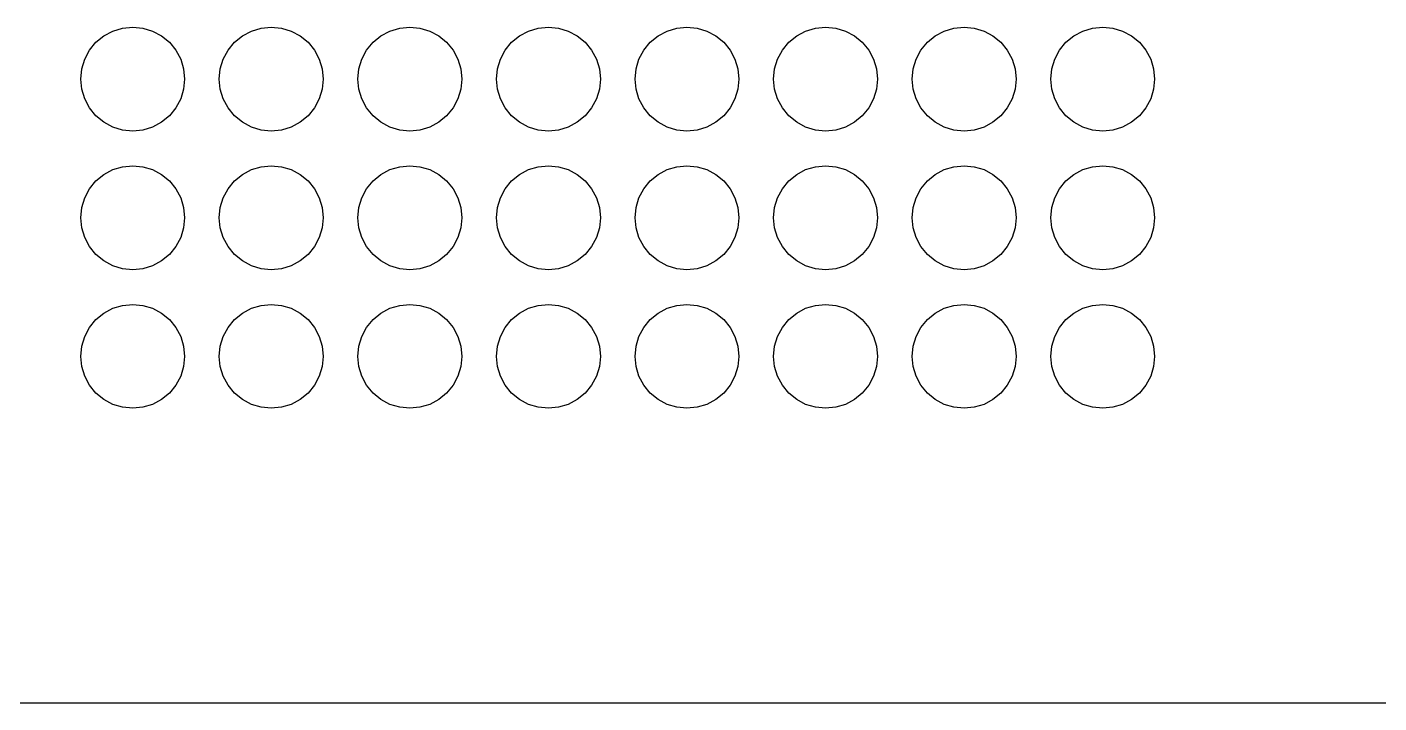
# Model space of a CAD drawing. Header units: metres. Extents: x 0 to 310, y 0 to 130.
# Drawn here: x 231.95 to 270.98, y 0 to 19.5 of the extents above; entities that cross this region are included whole.
import ezdxf

# ---------------------------------------------------------------- set-up
doc = ezdxf.new("R2010")
doc.units = ezdxf.units.M

msp = doc.modelspace()

# ---------------------------------------------------------------- linework, layer by layer
for p, q in [((233.939, 19.0607), (234.167, 19.2472)), ((234.167, 19.2472), (234.426, 19.3858)), ((234.426, 19.3858), (234.707, 19.4712)), ((234.707, 19.4712), (235, 19.5)), ((235, 19.5), (235.293, 19.4712)), ((235.293, 19.4712), (235.574, 19.3858)), ((235.574, 19.3858), (235.833, 19.2472)), ((235.833, 19.2472), (236.061, 19.0607)), ((237.939, 19.0607), (238.167, 19.2472)), ((238.167, 19.2472), (238.426, 19.3858)), ((238.426, 19.3858), (238.707, 19.4712)), ((238.707, 19.4712), (239, 19.5)), ((239, 19.5), (239.293, 19.4712)), ((239.293, 19.4712), (239.574, 19.3858)), ((239.574, 19.3858), (239.833, 19.2472)), ((239.833, 19.2472), (240.061, 19.0607)), ((241.939, 19.0607), (242.167, 19.2472)), ((242.167, 19.2472), (242.426, 19.3858)), ((242.426, 19.3858), (242.707, 19.4712)), ((242.707, 19.4712), (243, 19.5)), ((243, 19.5), (243.293, 19.4712)), ((243.293, 19.4712), (243.574, 19.3858)), ((243.574, 19.3858), (243.833, 19.2472)), ((243.833, 19.2472), (244.061, 19.0607)), ((245.939, 19.0607), (246.167, 19.2472)), ((246.167, 19.2472), (246.426, 19.3858)), ((246.426, 19.3858), (246.707, 19.4712)), ((246.707, 19.4712), (247, 19.5)), ((247, 19.5), (247.293, 19.4712)), ((247.293, 19.4712), (247.574, 19.3858)), ((247.574, 19.3858), (247.833, 19.2472)), ((247.833, 19.2472), (248.061, 19.0607)), ((249.939, 19.0607), (250.167, 19.2472)), ((250.167, 19.2472), (250.426, 19.3858)), ((250.426, 19.3858), (250.707, 19.4712)), ((250.707, 19.4712), (251, 19.5)), ((251, 19.5), (251.293, 19.4712)), ((251.293, 19.4712), (251.574, 19.3858)), ((251.574, 19.3858), (251.833, 19.2472)), ((251.833, 19.2472), (252.061, 19.0607)), ((253.939, 19.0607), (254.167, 19.2472)), ((254.167, 19.2472), (254.426, 19.3858)), ((254.426, 19.3858), (254.707, 19.4712)), ((254.707, 19.4712), (255, 19.5)), ((255, 19.5), (255.293, 19.4712)), ((255.293, 19.4712), (255.574, 19.3858)), ((255.574, 19.3858), (255.833, 19.2472)), ((255.833, 19.2472), (256.061, 19.0607)), ((257.939, 19.0607), (258.167, 19.2472)), ((258.167, 19.2472), (258.426, 19.3858)), ((258.426, 19.3858), (258.707, 19.4712)), ((258.707, 19.4712), (259, 19.5)), ((259, 19.5), (259.293, 19.4712)), ((259.293, 19.4712), (259.574, 19.3858)), ((259.574, 19.3858), (259.833, 19.2472)), ((259.833, 19.2472), (260.061, 19.0607)), ((261.939, 19.0607), (262.167, 19.2472)), ((262.167, 19.2472), (262.426, 19.3858)), ((262.426, 19.3858), (262.707, 19.4712)), ((262.707, 19.4712), (263, 19.5)), ((263, 19.5), (263.293, 19.4712)), ((263.293, 19.4712), (263.574, 19.3858)), ((263.574, 19.3858), (263.833, 19.2472)), ((263.833, 19.2472), (264.061, 19.0607)), ((233.614, 18.574), (233.753, 18.8333)), ((233.753, 18.8333), (233.939, 19.0607)), ((236.061, 19.0607), (236.247, 18.8333)), ((236.247, 18.8333), (236.386, 18.574)), ((237.614, 18.574), (237.753, 18.8333)), ((237.753, 18.8333), (237.939, 19.0607)), ((240.061, 19.0607), (240.247, 18.8333)), ((240.247, 18.8333), (240.386, 18.574)), ((241.614, 18.574), (241.753, 18.8333)), ((241.753, 18.8333), (241.939, 19.0607)), ((244.061, 19.0607), (244.247, 18.8333)), ((244.247, 18.8333), (244.386, 18.574)), ((245.614, 18.574), (245.753, 18.8333)), ((245.753, 18.8333), (245.939, 19.0607)), ((248.061, 19.0607), (248.247, 18.8333)), ((248.247, 18.8333), (248.386, 18.574)), ((249.614, 18.574), (249.753, 18.8333)), ((249.753, 18.8333), (249.939, 19.0607)), ((252.061, 19.0607), (252.247, 18.8333)), ((252.247, 18.8333), (252.386, 18.574)), ((253.614, 18.574), (253.753, 18.8333)), ((253.753, 18.8333), (253.939, 19.0607)), ((256.061, 19.0607), (256.247, 18.8333)), ((256.247, 18.8333), (256.386, 18.574)), ((257.614, 18.574), (257.753, 18.8333)), ((257.753, 18.8333), (257.939, 19.0607)), ((260.061, 19.0607), (260.247, 18.8333)), ((260.247, 18.8333), (260.386, 18.574)), ((261.614, 18.574), (261.753, 18.8333)), ((261.753, 18.8333), (261.939, 19.0607)), ((264.061, 19.0607), (264.247, 18.8333)), ((264.247, 18.8333), (264.386, 18.574)), ((233.529, 18.2926), (233.614, 18.574)), ((236.386, 18.574), (236.471, 18.2926)), ((237.529, 18.2926), (237.614, 18.574)), ((240.386, 18.574), (240.471, 18.2926)), ((241.529, 18.2926), (241.614, 18.574)), ((244.386, 18.574), (244.471, 18.2926)), ((245.529, 18.2926), (245.614, 18.574)), ((248.386, 18.574), (248.471, 18.2926)), ((249.529, 18.2926), (249.614, 18.574)), ((252.386, 18.574), (252.471, 18.2926)), ((253.529, 18.2926), (253.614, 18.574)), ((256.386, 18.574), (256.471, 18.2926)), ((257.529, 18.2926), (257.614, 18.574)), ((260.386, 18.574), (260.471, 18.2926)), ((261.529, 18.2926), (261.614, 18.574)), ((264.386, 18.574), (264.471, 18.2926)), ((233.5, 18), (233.529, 18.2926)), ((233.529, 17.7074), (233.5, 18)), ((236.471, 18.2926), (236.5, 18)), ((236.5, 18), (236.471, 17.7074)), ((237.5, 18), (237.529, 18.2926)), ((237.529, 17.7074), (237.5, 18)), ((240.471, 18.2926), (240.5, 18)), ((240.5, 18), (240.471, 17.7074)), ((241.5, 18), (241.529, 18.2926)), ((241.529, 17.7074), (241.5, 18)), ((244.471, 18.2926), (244.5, 18)), ((244.5, 18), (244.471, 17.7074)), ((245.5, 18), (245.529, 18.2926)), ((245.529, 17.7074), (245.5, 18)), ((248.471, 18.2926), (248.5, 18)), ((248.5, 18), (248.471, 17.7074)), ((249.5, 18), (249.529, 18.2926)), ((249.529, 17.7074), (249.5, 18)), ((252.471, 18.2926), (252.5, 18)), ((252.5, 18), (252.471, 17.7074)), ((253.5, 18), (253.529, 18.2926)), ((253.529, 17.7074), (253.5, 18)), ((256.471, 18.2926), (256.5, 18)), ((256.5, 18), (256.471, 17.7074)), ((257.5, 18), (257.529, 18.2926)), ((257.529, 17.7074), (257.5, 18)), ((260.471, 18.2926), (260.5, 18)), ((260.5, 18), (260.471, 17.7074)), ((261.5, 18), (261.529, 18.2926)), ((261.529, 17.7074), (261.5, 18)), ((264.471, 18.2926), (264.5, 18)), ((264.5, 18), (264.471, 17.7074)), ((233.614, 17.426), (233.529, 17.7074)), ((236.471, 17.7074), (236.386, 17.426)), ((237.614, 17.426), (237.529, 17.7074)), ((240.471, 17.7074), (240.386, 17.426)), ((241.614, 17.426), (241.529, 17.7074)), ((244.471, 17.7074), (244.386, 17.426)), ((245.614, 17.426), (245.529, 17.7074)), ((248.471, 17.7074), (248.386, 17.426)), ((249.614, 17.426), (249.529, 17.7074)), ((252.471, 17.7074), (252.386, 17.426)), ((253.614, 17.426), (253.529, 17.7074)), ((256.471, 17.7074), (256.386, 17.426)), ((257.614, 17.426), (257.529, 17.7074)), ((260.471, 17.7074), (260.386, 17.426)), ((261.614, 17.426), (261.529, 17.7074)), ((264.471, 17.7074), (264.386, 17.426)), ((233.753, 17.1666), (233.614, 17.426)), ((236.386, 17.426), (236.247, 17.1666)), ((237.753, 17.1666), (237.614, 17.426)), ((240.386, 17.426), (240.247, 17.1666)), ((241.753, 17.1666), (241.614, 17.426)), ((244.386, 17.426), (244.247, 17.1666)), ((245.753, 17.1666), (245.614, 17.426)), ((248.386, 17.426), (248.247, 17.1666)), ((249.753, 17.1666), (249.614, 17.426)), ((252.386, 17.426), (252.247, 17.1666)), ((253.753, 17.1666), (253.614, 17.426)), ((256.386, 17.426), (256.247, 17.1666)), ((257.753, 17.1666), (257.614, 17.426)), ((260.386, 17.426), (260.247, 17.1666)), ((261.753, 17.1666), (261.614, 17.426)), ((264.386, 17.426), (264.247, 17.1666)), ((233.939, 16.9393), (233.753, 17.1666)), ((234.167, 16.7528), (233.939, 16.9393)), ((236.061, 16.9393), (235.833, 16.7528)), ((236.247, 17.1666), (236.061, 16.9393)), ((237.939, 16.9393), (237.753, 17.1666)), ((238.167, 16.7528), (237.939, 16.9393)), ((240.061, 16.9393), (239.833, 16.7528)), ((240.247, 17.1666), (240.061, 16.9393)), ((241.939, 16.9393), (241.753, 17.1666)), ((242.167, 16.7528), (241.939, 16.9393)), ((244.061, 16.9393), (243.833, 16.7528)), ((244.247, 17.1666), (244.061, 16.9393)), ((245.939, 16.9393), (245.753, 17.1666)), ((246.167, 16.7528), (245.939, 16.9393)), ((248.061, 16.9393), (247.833, 16.7528)), ((248.247, 17.1666), (248.061, 16.9393)), ((249.939, 16.9393), (249.753, 17.1666)), ((250.167, 16.7528), (249.939, 16.9393)), ((252.061, 16.9393), (251.833, 16.7528)), ((252.247, 17.1666), (252.061, 16.9393)), ((253.939, 16.9393), (253.753, 17.1666)), ((254.167, 16.7528), (253.939, 16.9393)), ((256.061, 16.9393), (255.833, 16.7528)), ((256.247, 17.1666), (256.061, 16.9393)), ((257.939, 16.9393), (257.753, 17.1666)), ((258.167, 16.7528), (257.939, 16.9393)), ((260.061, 16.9393), (259.833, 16.7528)), ((260.247, 17.1666), (260.061, 16.9393)), ((261.939, 16.9393), (261.753, 17.1666)), ((262.167, 16.7528), (261.939, 16.9393)), ((264.061, 16.9393), (263.833, 16.7528)), ((264.247, 17.1666), (264.061, 16.9393)), ((234.426, 16.6142), (234.167, 16.7528)), ((234.707, 16.5288), (234.426, 16.6142)), ((235, 16.5), (234.707, 16.5288)), ((235.293, 16.5288), (235, 16.5)), ((235.574, 16.6142), (235.293, 16.5288)), ((235.833, 16.7528), (235.574, 16.6142)), ((238.426, 16.6142), (238.167, 16.7528)), ((238.707, 16.5288), (238.426, 16.6142)), ((239, 16.5), (238.707, 16.5288)), ((239.293, 16.5288), (239, 16.5)), ((239.574, 16.6142), (239.293, 16.5288)), ((239.833, 16.7528), (239.574, 16.6142)), ((242.426, 16.6142), (242.167, 16.7528)), ((242.707, 16.5288), (242.426, 16.6142)), ((243, 16.5), (242.707, 16.5288)), ((243.293, 16.5288), (243, 16.5)), ((243.574, 16.6142), (243.293, 16.5288)), ((243.833, 16.7528), (243.574, 16.6142)), ((246.426, 16.6142), (246.167, 16.7528)), ((246.707, 16.5288), (246.426, 16.6142)), ((247, 16.5), (246.707, 16.5288)), ((247.293, 16.5288), (247, 16.5)), ((247.574, 16.6142), (247.293, 16.5288)), ((247.833, 16.7528), (247.574, 16.6142)), ((250.426, 16.6142), (250.167, 16.7528)), ((250.707, 16.5288), (250.426, 16.6142)), ((251, 16.5), (250.707, 16.5288)), ((251.293, 16.5288), (251, 16.5)), ((251.574, 16.6142), (251.293, 16.5288)), ((251.833, 16.7528), (251.574, 16.6142)), ((254.426, 16.6142), (254.167, 16.7528)), ((254.707, 16.5288), (254.426, 16.6142)), ((255, 16.5), (254.707, 16.5288)), ((255.293, 16.5288), (255, 16.5)), ((255.574, 16.6142), (255.293, 16.5288)), ((255.833, 16.7528), (255.574, 16.6142)), ((258.426, 16.6142), (258.167, 16.7528)), ((258.707, 16.5288), (258.426, 16.6142)), ((259, 16.5), (258.707, 16.5288)), ((259.293, 16.5288), (259, 16.5)), ((259.574, 16.6142), (259.293, 16.5288)), ((259.833, 16.7528), (259.574, 16.6142)), ((262.426, 16.6142), (262.167, 16.7528)), ((262.707, 16.5288), (262.426, 16.6142)), ((263, 16.5), (262.707, 16.5288)), ((263.293, 16.5288), (263, 16.5)), ((263.574, 16.6142), (263.293, 16.5288)), ((263.833, 16.7528), (263.574, 16.6142)), ((233.939, 15.0607), (234.167, 15.2472)), ((234.167, 15.2472), (234.426, 15.3858)), ((234.426, 15.3858), (234.707, 15.4712)), ((234.707, 15.4712), (235, 15.5)), ((235, 15.5), (235.293, 15.4712)), ((235.293, 15.4712), (235.574, 15.3858)), ((235.574, 15.3858), (235.833, 15.2472)), ((235.833, 15.2472), (236.061, 15.0607)), ((237.939, 15.0607), (238.167, 15.2472)), ((238.167, 15.2472), (238.426, 15.3858)), ((238.426, 15.3858), (238.707, 15.4712)), ((238.707, 15.4712), (239, 15.5)), ((239, 15.5), (239.293, 15.4712)), ((239.293, 15.4712), (239.574, 15.3858)), ((239.574, 15.3858), (239.833, 15.2472)), ((239.833, 15.2472), (240.061, 15.0607)), ((241.939, 15.0607), (242.167, 15.2472)), ((242.167, 15.2472), (242.426, 15.3858)), ((242.426, 15.3858), (242.707, 15.4712)), ((242.707, 15.4712), (243, 15.5)), ((243, 15.5), (243.293, 15.4712)), ((243.293, 15.4712), (243.574, 15.3858)), ((243.574, 15.3858), (243.833, 15.2472)), ((243.833, 15.2472), (244.061, 15.0607)), ((245.939, 15.0607), (246.167, 15.2472)), ((246.167, 15.2472), (246.426, 15.3858)), ((246.426, 15.3858), (246.707, 15.4712)), ((246.707, 15.4712), (247, 15.5)), ((247, 15.5), (247.293, 15.4712)), ((247.293, 15.4712), (247.574, 15.3858)), ((247.574, 15.3858), (247.833, 15.2472)), ((247.833, 15.2472), (248.061, 15.0607)), ((249.939, 15.0607), (250.167, 15.2472)), ((250.167, 15.2472), (250.426, 15.3858)), ((250.426, 15.3858), (250.707, 15.4712)), ((250.707, 15.4712), (251, 15.5)), ((251, 15.5), (251.293, 15.4712)), ((251.293, 15.4712), (251.574, 15.3858)), ((251.574, 15.3858), (251.833, 15.2472)), ((251.833, 15.2472), (252.061, 15.0607)), ((253.939, 15.0607), (254.167, 15.2472)), ((254.167, 15.2472), (254.426, 15.3858)), ((254.426, 15.3858), (254.707, 15.4712)), ((254.707, 15.4712), (255, 15.5)), ((255, 15.5), (255.293, 15.4712)), ((255.293, 15.4712), (255.574, 15.3858)), ((255.574, 15.3858), (255.833, 15.2472)), ((255.833, 15.2472), (256.061, 15.0607)), ((257.939, 15.0607), (258.167, 15.2472)), ((258.167, 15.2472), (258.426, 15.3858)), ((258.426, 15.3858), (258.707, 15.4712)), ((258.707, 15.4712), (259, 15.5)), ((259, 15.5), (259.293, 15.4712)), ((259.293, 15.4712), (259.574, 15.3858)), ((259.574, 15.3858), (259.833, 15.2472)), ((259.833, 15.2472), (260.061, 15.0607)), ((261.939, 15.0607), (262.167, 15.2472)), ((262.167, 15.2472), (262.426, 15.3858)), ((262.426, 15.3858), (262.707, 15.4712)), ((262.707, 15.4712), (263, 15.5)), ((263, 15.5), (263.293, 15.4712)), ((263.293, 15.4712), (263.574, 15.3858)), ((263.574, 15.3858), (263.833, 15.2472)), ((263.833, 15.2472), (264.061, 15.0607)), ((233.614, 14.574), (233.753, 14.8333)), ((233.753, 14.8333), (233.939, 15.0607)), ((236.061, 15.0607), (236.247, 14.8333)), ((236.247, 14.8333), (236.386, 14.574)), ((237.614, 14.574), (237.753, 14.8333)), ((237.753, 14.8333), (237.939, 15.0607)), ((240.061, 15.0607), (240.247, 14.8333)), ((240.247, 14.8333), (240.386, 14.574)), ((241.614, 14.574), (241.753, 14.8333)), ((241.753, 14.8333), (241.939, 15.0607)), ((244.061, 15.0607), (244.247, 14.8333)), ((244.247, 14.8333), (244.386, 14.574)), ((245.614, 14.574), (245.753, 14.8333)), ((245.753, 14.8333), (245.939, 15.0607)), ((248.061, 15.0607), (248.247, 14.8333)), ((248.247, 14.8333), (248.386, 14.574)), ((249.614, 14.574), (249.753, 14.8333)), ((249.753, 14.8333), (249.939, 15.0607)), ((252.061, 15.0607), (252.247, 14.8333)), ((252.247, 14.8333), (252.386, 14.574)), ((253.614, 14.574), (253.753, 14.8333)), ((253.753, 14.8333), (253.939, 15.0607)), ((256.061, 15.0607), (256.247, 14.8333)), ((256.247, 14.8333), (256.386, 14.574)), ((257.614, 14.574), (257.753, 14.8333)), ((257.753, 14.8333), (257.939, 15.0607)), ((260.061, 15.0607), (260.247, 14.8333)), ((260.247, 14.8333), (260.386, 14.574)), ((261.614, 14.574), (261.753, 14.8333)), ((261.753, 14.8333), (261.939, 15.0607)), ((264.061, 15.0607), (264.247, 14.8333)), ((264.247, 14.8333), (264.386, 14.574)), ((233.529, 14.2926), (233.614, 14.574)), ((236.386, 14.574), (236.471, 14.2926)), ((237.529, 14.2926), (237.614, 14.574)), ((240.386, 14.574), (240.471, 14.2926)), ((241.529, 14.2926), (241.614, 14.574)), ((244.386, 14.574), (244.471, 14.2926)), ((245.529, 14.2926), (245.614, 14.574)), ((248.386, 14.574), (248.471, 14.2926)), ((249.529, 14.2926), (249.614, 14.574)), ((252.386, 14.574), (252.471, 14.2926)), ((253.529, 14.2926), (253.614, 14.574)), ((256.386, 14.574), (256.471, 14.2926)), ((257.529, 14.2926), (257.614, 14.574)), ((260.386, 14.574), (260.471, 14.2926)), ((261.529, 14.2926), (261.614, 14.574)), ((264.386, 14.574), (264.471, 14.2926)), ((233.5, 14), (233.529, 14.2926)), ((236.471, 14.2926), (236.5, 14)), ((237.5, 14), (237.529, 14.2926)), ((240.471, 14.2926), (240.5, 14)), ((241.5, 14), (241.529, 14.2926)), ((244.471, 14.2926), (244.5, 14)), ((245.5, 14), (245.529, 14.2926)), ((248.471, 14.2926), (248.5, 14)), ((249.5, 14), (249.529, 14.2926)), ((252.471, 14.2926), (252.5, 14)), ((253.5, 14), (253.529, 14.2926)), ((256.471, 14.2926), (256.5, 14)), ((257.5, 14), (257.529, 14.2926)), ((260.471, 14.2926), (260.5, 14)), ((261.5, 14), (261.529, 14.2926)), ((264.471, 14.2926), (264.5, 14)), ((233.529, 13.7074), (233.5, 14)), ((233.614, 13.426), (233.529, 13.7074)), ((236.471, 13.7074), (236.386, 13.426)), ((236.5, 14), (236.471, 13.7074)), ((237.529, 13.7074), (237.5, 14)), ((237.614, 13.426), (237.529, 13.7074)), ((240.471, 13.7074), (240.386, 13.426)), ((240.5, 14), (240.471, 13.7074)), ((241.529, 13.7074), (241.5, 14)), ((241.614, 13.426), (241.529, 13.7074)), ((244.471, 13.7074), (244.386, 13.426)), ((244.5, 14), (244.471, 13.7074)), ((245.529, 13.7074), (245.5, 14)), ((245.614, 13.426), (245.529, 13.7074)), ((248.471, 13.7074), (248.386, 13.426)), ((248.5, 14), (248.471, 13.7074)), ((249.529, 13.7074), (249.5, 14)), ((249.614, 13.426), (249.529, 13.7074)), ((252.471, 13.7074), (252.386, 13.426)), ((252.5, 14), (252.471, 13.7074)), ((253.529, 13.7074), (253.5, 14)), ((253.614, 13.426), (253.529, 13.7074)), ((256.471, 13.7074), (256.386, 13.426)), ((256.5, 14), (256.471, 13.7074)), ((257.529, 13.7074), (257.5, 14)), ((257.614, 13.426), (257.529, 13.7074)), ((260.471, 13.7074), (260.386, 13.426)), ((260.5, 14), (260.471, 13.7074)), ((261.529, 13.7074), (261.5, 14)), ((261.614, 13.426), (261.529, 13.7074)), ((264.471, 13.7074), (264.386, 13.426)), ((264.5, 14), (264.471, 13.7074)), ((233.753, 13.1666), (233.614, 13.426)), ((236.386, 13.426), (236.247, 13.1666)), ((237.753, 13.1666), (237.614, 13.426)), ((240.386, 13.426), (240.247, 13.1666)), ((241.753, 13.1666), (241.614, 13.426)), ((244.386, 13.426), (244.247, 13.1666)), ((245.753, 13.1666), (245.614, 13.426)), ((248.386, 13.426), (248.247, 13.1666)), ((249.753, 13.1666), (249.614, 13.426)), ((252.386, 13.426), (252.247, 13.1666)), ((253.753, 13.1666), (253.614, 13.426)), ((256.386, 13.426), (256.247, 13.1666)), ((257.753, 13.1666), (257.614, 13.426)), ((260.386, 13.426), (260.247, 13.1666)), ((261.753, 13.1666), (261.614, 13.426)), ((264.386, 13.426), (264.247, 13.1666)), ((233.939, 12.9393), (233.753, 13.1666)), ((234.167, 12.7528), (233.939, 12.9393)), ((236.061, 12.9393), (235.833, 12.7528)), ((236.247, 13.1666), (236.061, 12.9393)), ((237.939, 12.9393), (237.753, 13.1666)), ((238.167, 12.7528), (237.939, 12.9393)), ((240.061, 12.9393), (239.833, 12.7528)), ((240.247, 13.1666), (240.061, 12.9393)), ((241.939, 12.9393), (241.753, 13.1666)), ((242.167, 12.7528), (241.939, 12.9393)), ((244.061, 12.9393), (243.833, 12.7528)), ((244.247, 13.1666), (244.061, 12.9393)), ((245.939, 12.9393), (245.753, 13.1666)), ((246.167, 12.7528), (245.939, 12.9393)), ((248.061, 12.9393), (247.833, 12.7528)), ((248.247, 13.1666), (248.061, 12.9393)), ((249.939, 12.9393), (249.753, 13.1666)), ((250.167, 12.7528), (249.939, 12.9393)), ((252.061, 12.9393), (251.833, 12.7528)), ((252.247, 13.1666), (252.061, 12.9393)), ((253.939, 12.9393), (253.753, 13.1666)), ((254.167, 12.7528), (253.939, 12.9393)), ((256.061, 12.9393), (255.833, 12.7528)), ((256.247, 13.1666), (256.061, 12.9393)), ((257.939, 12.9393), (257.753, 13.1666)), ((258.167, 12.7528), (257.939, 12.9393)), ((260.061, 12.9393), (259.833, 12.7528)), ((260.247, 13.1666), (260.061, 12.9393)), ((261.939, 12.9393), (261.753, 13.1666)), ((262.167, 12.7528), (261.939, 12.9393)), ((264.061, 12.9393), (263.833, 12.7528)), ((264.247, 13.1666), (264.061, 12.9393)), ((234.426, 12.6142), (234.167, 12.7528)), ((234.707, 12.5288), (234.426, 12.6142)), ((235, 12.5), (234.707, 12.5288)), ((235.293, 12.5288), (235, 12.5)), ((235.574, 12.6142), (235.293, 12.5288)), ((235.833, 12.7528), (235.574, 12.6142)), ((238.426, 12.6142), (238.167, 12.7528)), ((238.707, 12.5288), (238.426, 12.6142)), ((239, 12.5), (238.707, 12.5288)), ((239.293, 12.5288), (239, 12.5)), ((239.574, 12.6142), (239.293, 12.5288)), ((239.833, 12.7528), (239.574, 12.6142)), ((242.426, 12.6142), (242.167, 12.7528)), ((242.707, 12.5288), (242.426, 12.6142)), ((243, 12.5), (242.707, 12.5288)), ((243.293, 12.5288), (243, 12.5)), ((243.574, 12.6142), (243.293, 12.5288)), ((243.833, 12.7528), (243.574, 12.6142)), ((246.426, 12.6142), (246.167, 12.7528)), ((246.707, 12.5288), (246.426, 12.6142)), ((247, 12.5), (246.707, 12.5288)), ((247.293, 12.5288), (247, 12.5)), ((247.574, 12.6142), (247.293, 12.5288)), ((247.833, 12.7528), (247.574, 12.6142)), ((250.426, 12.6142), (250.167, 12.7528)), ((250.707, 12.5288), (250.426, 12.6142)), ((251, 12.5), (250.707, 12.5288)), ((251.293, 12.5288), (251, 12.5)), ((251.574, 12.6142), (251.293, 12.5288)), ((251.833, 12.7528), (251.574, 12.6142)), ((254.426, 12.6142), (254.167, 12.7528)), ((254.707, 12.5288), (254.426, 12.6142)), ((255, 12.5), (254.707, 12.5288)), ((255.293, 12.5288), (255, 12.5)), ((255.574, 12.6142), (255.293, 12.5288)), ((255.833, 12.7528), (255.574, 12.6142)), ((258.426, 12.6142), (258.167, 12.7528)), ((258.707, 12.5288), (258.426, 12.6142)), ((259, 12.5), (258.707, 12.5288)), ((259.293, 12.5288), (259, 12.5)), ((259.574, 12.6142), (259.293, 12.5288)), ((259.833, 12.7528), (259.574, 12.6142)), ((262.426, 12.6142), (262.167, 12.7528)), ((262.707, 12.5288), (262.426, 12.6142)), ((263, 12.5), (262.707, 12.5288)), ((263.293, 12.5288), (263, 12.5)), ((263.574, 12.6142), (263.293, 12.5288)), ((263.833, 12.7528), (263.574, 12.6142)), ((234.167, 11.2472), (234.426, 11.3858)), ((234.426, 11.3858), (234.707, 11.4712)), ((234.707, 11.4712), (235, 11.5)), ((235, 11.5), (235.293, 11.4712)), ((235.293, 11.4712), (235.574, 11.3858)), ((235.574, 11.3858), (235.833, 11.2472)), ((238.167, 11.2472), (238.426, 11.3858)), ((238.426, 11.3858), (238.707, 11.4712)), ((238.707, 11.4712), (239, 11.5)), ((239, 11.5), (239.293, 11.4712)), ((239.293, 11.4712), (239.574, 11.3858)), ((239.574, 11.3858), (239.833, 11.2472)), ((242.167, 11.2472), (242.426, 11.3858)), ((242.426, 11.3858), (242.707, 11.4712)), ((242.707, 11.4712), (243, 11.5)), ((243, 11.5), (243.293, 11.4712)), ((243.293, 11.4712), (243.574, 11.3858)), ((243.574, 11.3858), (243.833, 11.2472)), ((246.167, 11.2472), (246.426, 11.3858)), ((246.426, 11.3858), (246.707, 11.4712)), ((246.707, 11.4712), (247, 11.5)), ((247, 11.5), (247.293, 11.4712)), ((247.293, 11.4712), (247.574, 11.3858)), ((247.574, 11.3858), (247.833, 11.2472)), ((250.167, 11.2472), (250.426, 11.3858)), ((250.426, 11.3858), (250.707, 11.4712)), ((250.707, 11.4712), (251, 11.5)), ((251, 11.5), (251.293, 11.4712)), ((251.293, 11.4712), (251.574, 11.3858)), ((251.574, 11.3858), (251.833, 11.2472)), ((254.167, 11.2472), (254.426, 11.3858)), ((254.426, 11.3858), (254.707, 11.4712)), ((254.707, 11.4712), (255, 11.5)), ((255, 11.5), (255.293, 11.4712)), ((255.293, 11.4712), (255.574, 11.3858)), ((255.574, 11.3858), (255.833, 11.2472)), ((258.167, 11.2472), (258.426, 11.3858)), ((258.426, 11.3858), (258.707, 11.4712)), ((258.707, 11.4712), (259, 11.5)), ((259, 11.5), (259.293, 11.4712)), ((259.293, 11.4712), (259.574, 11.3858)), ((259.574, 11.3858), (259.833, 11.2472)), ((262.167, 11.2472), (262.426, 11.3858)), ((262.426, 11.3858), (262.707, 11.4712)), ((262.707, 11.4712), (263, 11.5)), ((263, 11.5), (263.293, 11.4712)), ((263.293, 11.4712), (263.574, 11.3858)), ((263.574, 11.3858), (263.833, 11.2472)), ((233.753, 10.8333), (233.939, 11.0607)), ((233.939, 11.0607), (234.167, 11.2472)), ((235.833, 11.2472), (236.061, 11.0607)), ((236.061, 11.0607), (236.247, 10.8333)), ((237.753, 10.8333), (237.939, 11.0607)), ((237.939, 11.0607), (238.167, 11.2472)), ((239.833, 11.2472), (240.061, 11.0607)), ((240.061, 11.0607), (240.247, 10.8333)), ((241.753, 10.8333), (241.939, 11.0607)), ((241.939, 11.0607), (242.167, 11.2472)), ((243.833, 11.2472), (244.061, 11.0607)), ((244.061, 11.0607), (244.247, 10.8333)), ((245.753, 10.8333), (245.939, 11.0607)), ((245.939, 11.0607), (246.167, 11.2472)), ((247.833, 11.2472), (248.061, 11.0607)), ((248.061, 11.0607), (248.247, 10.8333)), ((249.753, 10.8333), (249.939, 11.0607)), ((249.939, 11.0607), (250.167, 11.2472)), ((251.833, 11.2472), (252.061, 11.0607)), ((252.061, 11.0607), (252.247, 10.8333)), ((253.753, 10.8333), (253.939, 11.0607)), ((253.939, 11.0607), (254.167, 11.2472)), ((255.833, 11.2472), (256.061, 11.0607)), ((256.061, 11.0607), (256.247, 10.8333)), ((257.753, 10.8333), (257.939, 11.0607)), ((257.939, 11.0607), (258.167, 11.2472)), ((259.833, 11.2472), (260.061, 11.0607)), ((260.061, 11.0607), (260.247, 10.8333)), ((261.753, 10.8333), (261.939, 11.0607)), ((261.939, 11.0607), (262.167, 11.2472)), ((263.833, 11.2472), (264.061, 11.0607)), ((264.061, 11.0607), (264.247, 10.8333)), ((233.529, 10.2926), (233.614, 10.574)), ((233.614, 10.574), (233.753, 10.8333)), ((236.247, 10.8333), (236.386, 10.574)), ((236.386, 10.574), (236.471, 10.2926)), ((237.529, 10.2926), (237.614, 10.574)), ((237.614, 10.574), (237.753, 10.8333)), ((240.247, 10.8333), (240.386, 10.574)), ((240.386, 10.574), (240.471, 10.2926)), ((241.529, 10.2926), (241.614, 10.574)), ((241.614, 10.574), (241.753, 10.8333)), ((244.247, 10.8333), (244.386, 10.574)), ((244.386, 10.574), (244.471, 10.2926)), ((245.529, 10.2926), (245.614, 10.574)), ((245.614, 10.574), (245.753, 10.8333)), ((248.247, 10.8333), (248.386, 10.574)), ((248.386, 10.574), (248.471, 10.2926)), ((249.529, 10.2926), (249.614, 10.574)), ((249.614, 10.574), (249.753, 10.8333)), ((252.247, 10.8333), (252.386, 10.574)), ((252.386, 10.574), (252.471, 10.2926)), ((253.529, 10.2926), (253.614, 10.574)), ((253.614, 10.574), (253.753, 10.8333)), ((256.247, 10.8333), (256.386, 10.574)), ((256.386, 10.574), (256.471, 10.2926)), ((257.529, 10.2926), (257.614, 10.574)), ((257.614, 10.574), (257.753, 10.8333)), ((260.247, 10.8333), (260.386, 10.574)), ((260.386, 10.574), (260.471, 10.2926)), ((261.529, 10.2926), (261.614, 10.574)), ((261.614, 10.574), (261.753, 10.8333)), ((264.247, 10.8333), (264.386, 10.574)), ((264.386, 10.574), (264.471, 10.2926)), ((233.5, 10), (233.529, 10.2926)), ((236.471, 10.2926), (236.5, 10)), ((237.5, 10), (237.529, 10.2926)), ((240.471, 10.2926), (240.5, 10)), ((241.5, 10), (241.529, 10.2926)), ((244.471, 10.2926), (244.5, 10)), ((245.5, 10), (245.529, 10.2926)), ((248.471, 10.2926), (248.5, 10)), ((249.5, 10), (249.529, 10.2926)), ((252.471, 10.2926), (252.5, 10)), ((253.5, 10), (253.529, 10.2926)), ((256.471, 10.2926), (256.5, 10)), ((257.5, 10), (257.529, 10.2926)), ((260.471, 10.2926), (260.5, 10)), ((261.5, 10), (261.529, 10.2926)), ((264.471, 10.2926), (264.5, 10)), ((233.529, 9.70735), (233.5, 10)), ((236.5, 10), (236.471, 9.70735)), ((237.529, 9.70735), (237.5, 10)), ((240.5, 10), (240.471, 9.70735)), ((241.529, 9.70735), (241.5, 10)), ((244.5, 10), (244.471, 9.70735)), ((245.529, 9.70735), (245.5, 10)), ((248.5, 10), (248.471, 9.70735)), ((249.529, 9.70735), (249.5, 10)), ((252.5, 10), (252.471, 9.70735)), ((253.529, 9.70735), (253.5, 10)), ((256.5, 10), (256.471, 9.70735)), ((257.529, 9.70735), (257.5, 10)), ((260.5, 10), (260.471, 9.70735)), ((261.529, 9.70735), (261.5, 10)), ((264.5, 10), (264.471, 9.70735)), ((233.614, 9.42596), (233.529, 9.70735)), ((233.753, 9.16664), (233.614, 9.42596)), ((236.386, 9.42596), (236.247, 9.16664)), ((236.471, 9.70735), (236.386, 9.42596)), ((237.614, 9.42596), (237.529, 9.70735)), ((237.753, 9.16664), (237.614, 9.42596)), ((240.386, 9.42596), (240.247, 9.16664)), ((240.471, 9.70735), (240.386, 9.42596)), ((241.614, 9.42596), (241.529, 9.70735)), ((241.753, 9.16664), (241.614, 9.42596)), ((244.386, 9.42596), (244.247, 9.16664)), ((244.471, 9.70735), (244.386, 9.42596)), ((245.614, 9.42596), (245.529, 9.70735)), ((245.753, 9.16664), (245.614, 9.42596)), ((248.386, 9.42596), (248.247, 9.16664)), ((248.471, 9.70735), (248.386, 9.42596)), ((249.614, 9.42596), (249.529, 9.70735)), ((249.753, 9.16664), (249.614, 9.42596)), ((252.386, 9.42596), (252.247, 9.16664)), ((252.471, 9.70735), (252.386, 9.42596)), ((253.614, 9.42596), (253.529, 9.70735)), ((253.753, 9.16664), (253.614, 9.42596)), ((256.386, 9.42596), (256.247, 9.16664)), ((256.471, 9.70735), (256.386, 9.42596)), ((257.614, 9.42596), (257.529, 9.70735)), ((257.753, 9.16664), (257.614, 9.42596)), ((260.386, 9.42596), (260.247, 9.16664)), ((260.471, 9.70735), (260.386, 9.42596)), ((261.614, 9.42596), (261.529, 9.70735)), ((261.753, 9.16664), (261.614, 9.42596)), ((264.386, 9.42596), (264.247, 9.16664)), ((264.471, 9.70735), (264.386, 9.42596)), ((233.939, 8.93933), (233.753, 9.16664)), ((236.247, 9.16664), (236.061, 8.93933)), ((237.939, 8.93933), (237.753, 9.16664)), ((240.247, 9.16664), (240.061, 8.93933)), ((241.939, 8.93933), (241.753, 9.16664)), ((244.247, 9.16664), (244.061, 8.93933)), ((245.939, 8.93933), (245.753, 9.16664)), ((248.247, 9.16664), (248.061, 8.93933)), ((249.939, 8.93933), (249.753, 9.16664)), ((252.247, 9.16664), (252.061, 8.93933)), ((253.939, 8.93933), (253.753, 9.16664)), ((256.247, 9.16664), (256.061, 8.93933)), ((257.939, 8.93933), (257.753, 9.16664)), ((260.247, 9.16664), (260.061, 8.93933)), ((261.939, 8.93933), (261.753, 9.16664)), ((264.247, 9.16664), (264.061, 8.93933)), ((234.167, 8.75279), (233.939, 8.93933)), ((234.426, 8.61418), (234.167, 8.75279)), ((234.707, 8.52881), (234.426, 8.61418)), ((235.574, 8.61418), (235.293, 8.52881)), ((235.833, 8.75279), (235.574, 8.61418)), ((236.061, 8.93933), (235.833, 8.75279)), ((238.167, 8.75279), (237.939, 8.93933)), ((238.426, 8.61418), (238.167, 8.75279)), ((238.707, 8.52881), (238.426, 8.61418)), ((239.574, 8.61418), (239.293, 8.52881)), ((239.833, 8.75279), (239.574, 8.61418)), ((240.061, 8.93933), (239.833, 8.75279)), ((242.167, 8.75279), (241.939, 8.93933)), ((242.426, 8.61418), (242.167, 8.75279)), ((242.707, 8.52881), (242.426, 8.61418)), ((243.574, 8.61418), (243.293, 8.52881)), ((243.833, 8.75279), (243.574, 8.61418)), ((244.061, 8.93933), (243.833, 8.75279)), ((246.167, 8.75279), (245.939, 8.93933)), ((246.426, 8.61418), (246.167, 8.75279)), ((246.707, 8.52881), (246.426, 8.61418)), ((247.574, 8.61418), (247.293, 8.52881)), ((247.833, 8.75279), (247.574, 8.61418)), ((248.061, 8.93933), (247.833, 8.75279)), ((250.167, 8.75279), (249.939, 8.93933)), ((250.426, 8.61418), (250.167, 8.75279)), ((250.707, 8.52881), (250.426, 8.61418)), ((251.574, 8.61418), (251.293, 8.52881)), ((251.833, 8.75279), (251.574, 8.61418)), ((252.061, 8.93933), (251.833, 8.75279)), ((254.167, 8.75279), (253.939, 8.93933)), ((254.426, 8.61418), (254.167, 8.75279)), ((254.707, 8.52881), (254.426, 8.61418)), ((255.574, 8.61418), (255.293, 8.52881)), ((255.833, 8.75279), (255.574, 8.61418)), ((256.061, 8.93933), (255.833, 8.75279)), ((258.167, 8.75279), (257.939, 8.93933)), ((258.426, 8.61418), (258.167, 8.75279)), ((258.707, 8.52881), (258.426, 8.61418)), ((259.574, 8.61418), (259.293, 8.52881)), ((259.833, 8.75279), (259.574, 8.61418)), ((260.061, 8.93933), (259.833, 8.75279)), ((262.167, 8.75279), (261.939, 8.93933)), ((262.426, 8.61418), (262.167, 8.75279)), ((262.707, 8.52881), (262.426, 8.61418)), ((263.574, 8.61418), (263.293, 8.52881)), ((263.833, 8.75279), (263.574, 8.61418)), ((264.061, 8.93933), (263.833, 8.75279)), ((235, 8.5), (234.707, 8.52881)), ((235.293, 8.52881), (235, 8.5)), ((239, 8.5), (238.707, 8.52881)), ((239.293, 8.52881), (239, 8.5)), ((243, 8.5), (242.707, 8.52881)), ((243.293, 8.52881), (243, 8.5)), ((247, 8.5), (246.707, 8.52881)), ((247.293, 8.52881), (247, 8.5)), ((251, 8.5), (250.707, 8.52881)), ((251.293, 8.52881), (251, 8.5)), ((255, 8.5), (254.707, 8.52881)), ((255.293, 8.52881), (255, 8.5)), ((259, 8.5), (258.707, 8.52881)), ((259.293, 8.52881), (259, 8.5)), ((263, 8.5), (262.707, 8.52881)), ((263.293, 8.52881), (263, 8.5)), ((0, 0), (310, 0))]:
    msp.add_line(p, q)

doc.saveas('drawing.dxf')
